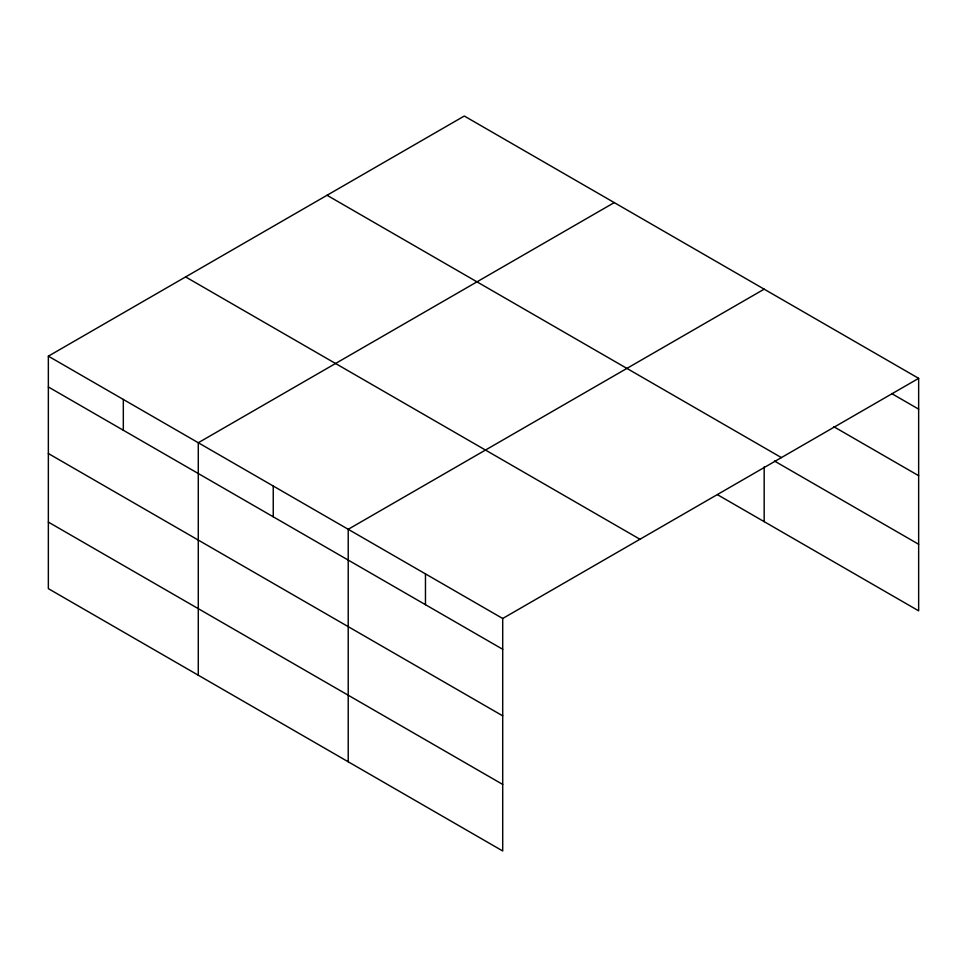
<?xml version="1.0" encoding="UTF-8"?>
<svg xmlns="http://www.w3.org/2000/svg" width="967" height="967" viewBox="0 0 967 967"><rect width="100%" height="100%" fill="white"/><g stroke="black" fill="none" stroke-linecap="round" stroke-linejoin="round"><path stroke-width="1.45" d="M502.707 715.834L502.707 618.493L48.35 356.17L48.35 588.649L502.707 850.972L502.707 715.834L48.35 453.523M48.35 356.17L464.293 116.028L918.65 378.351L918.65 610.83L717.635 494.778M614.238 202.599L198.283 442.741L198.283 675.22M764.172 289.157L348.217 529.3L348.217 761.778M502.707 618.493L918.65 378.351M891.61 393.521L918.65 409.138M833.687 426.64L918.65 475.691M327.039 195.274L781.384 457.596M774.47 461.029L918.65 544.264M185.616 276.925L639.961 539.248M48.35 386.957L502.707 649.28M48.35 522.095L502.707 784.418M764.172 466.916L764.172 521.636M425.468 573.902L425.468 604.689M273.25 486.026L273.25 516.813M123.317 399.456L123.317 430.242"/></g></svg>
